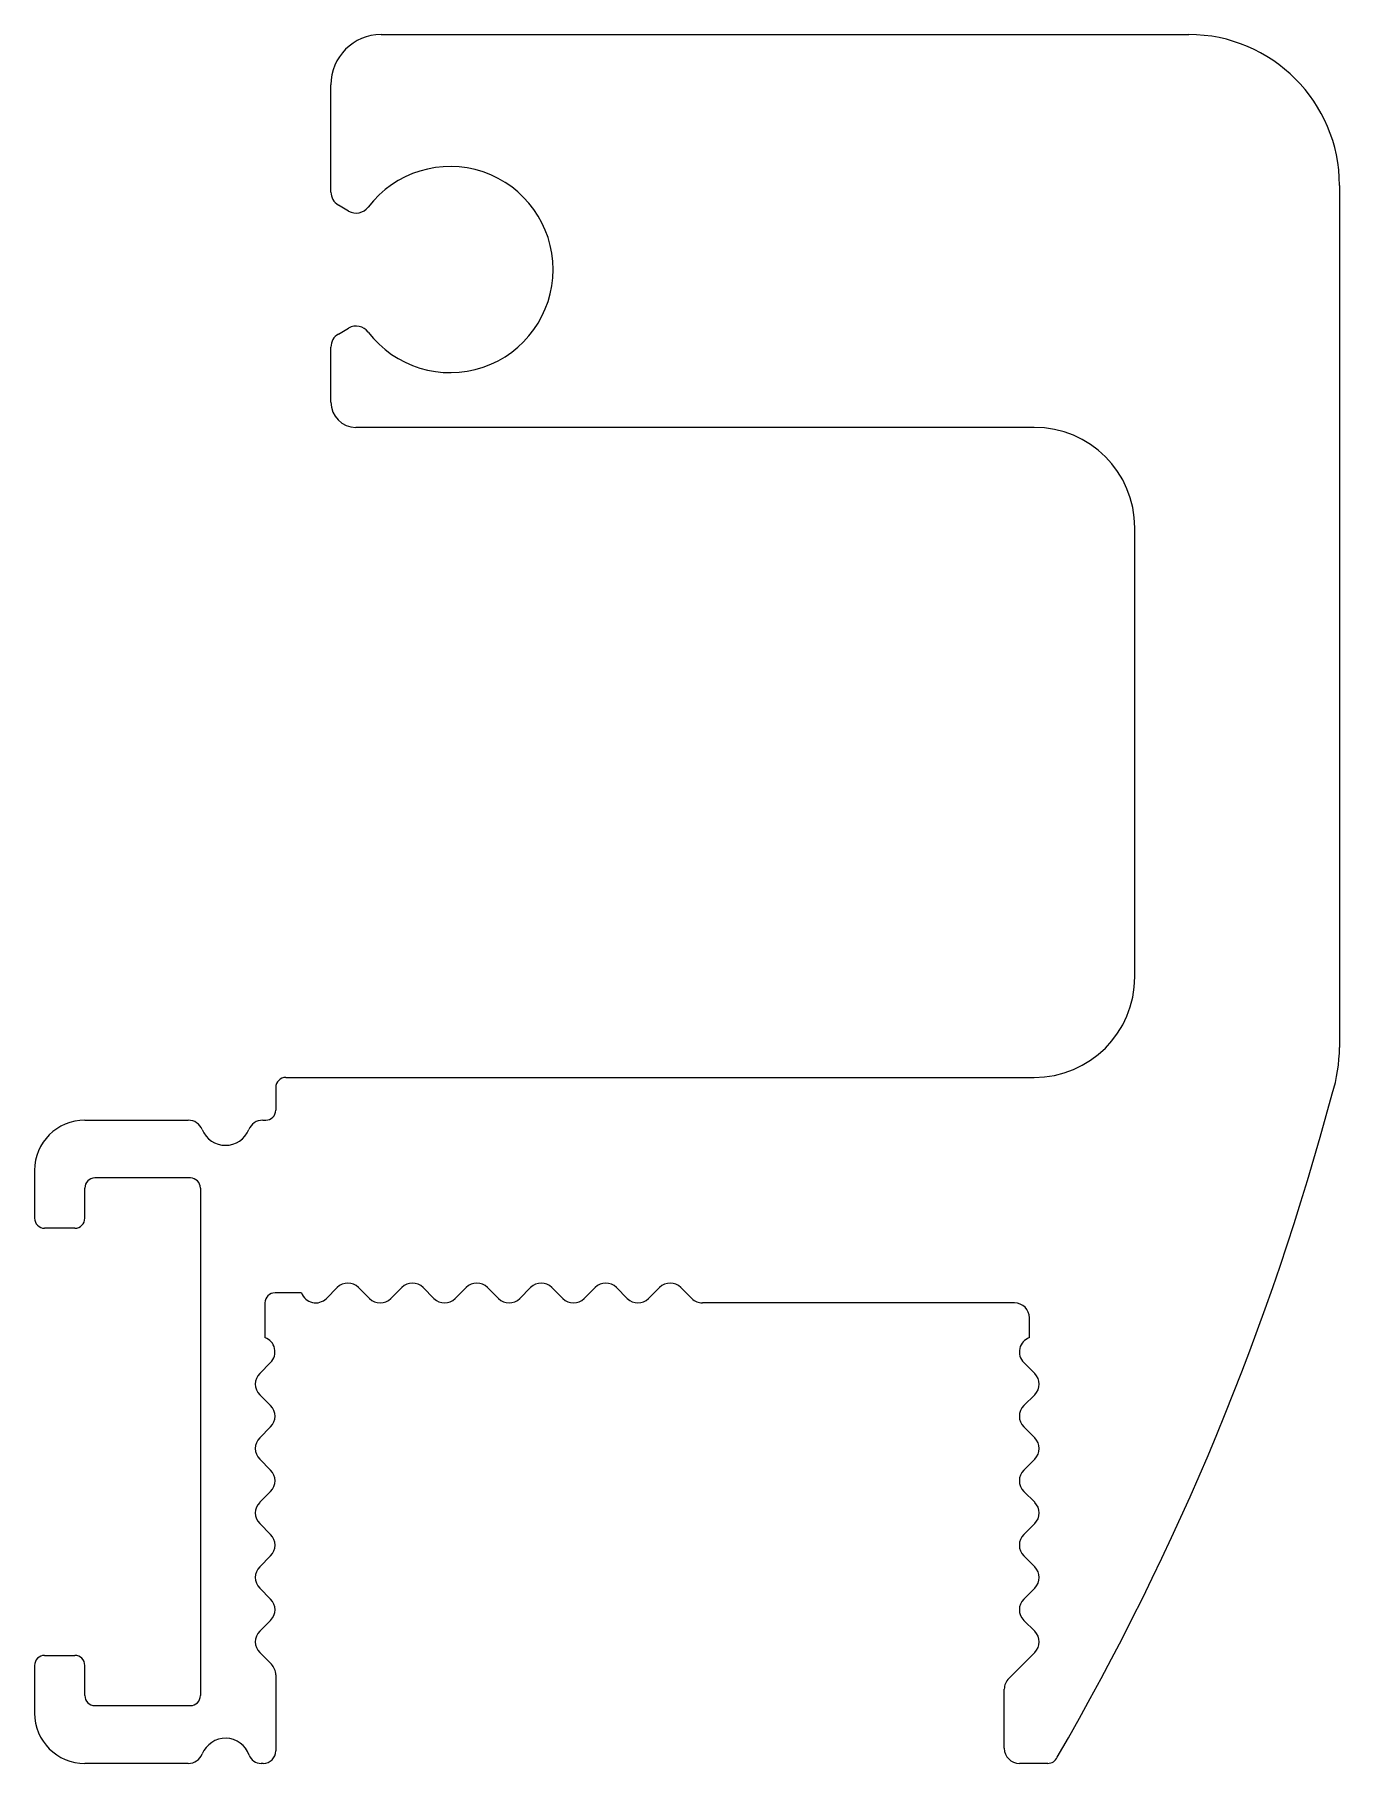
# Model space of a CAD drawing. Extents: x 723 to 749, y 583.8 to 618.2.
import ezdxf

# ---------------------------------------------------------------- set-up
doc = ezdxf.new("R2010")
doc.units = 0
doc.layers.get('0').update_dxf_attribs({"linetype": 'CONTINUOUS'})

msp = doc.modelspace()

# ---------------------------------------------------------------- linework, layer by layer
at = {"color": 0}
for p, q in [((729.92, 618.213), (745.993, 618.213)), ((728.92, 615.08), (728.92, 617.213)), ((748.993, 615.213), (748.993, 598.058)), ((729.274, 614.702), (729.07, 614.82)), ((729.07, 612.254), (729.274, 612.372)), ((728.92, 610.897), (728.92, 611.994)), ((742.92, 610.397), (729.42, 610.397)), ((744.92, 599.46), (744.92, 608.397)), ((727.823, 597.26), (727.823, 596.81)), ((728.023, 597.46), (742.92, 597.46)), ((724.023, 596.61), (726.081, 596.61)), ((727.564, 596.61), (727.623, 596.61)), ((723.023, 595.61), (723.023, 594.66)), ((724.023, 594.66), (724.023, 595.26)), ((726.123, 595.46), (724.223, 595.46)), ((726.323, 595.26), (726.323, 585.16)), ((723.823, 594.46), (723.223, 594.46)), ((728.335, 593.174), (727.808, 593.174)), ((729.048, 593.279), (728.83, 593.062)), ((729.689, 593.062), (729.472, 593.279)), ((730.33, 593.279), (730.113, 593.062)), ((730.972, 593.062), (730.755, 593.279)), ((731.613, 593.279), (731.396, 593.062)), ((732.255, 593.062), (732.037, 593.279)), ((732.896, 593.279), (732.679, 593.062)), ((733.537, 593.062), (733.32, 593.279)), ((734.179, 593.279), (733.962, 593.062)), ((734.82, 593.062), (734.603, 593.279)), ((735.461, 593.279), (735.244, 593.062)), ((736.103, 593.062), (735.886, 593.279)), ((727.608, 592.974), (727.608, 592.283)), ((742.523, 592.974), (736.315, 592.974)), ((742.823, 592.283), (742.823, 592.674)), ((727.72, 591.788), (727.503, 591.571)), ((742.928, 591.571), (742.711, 591.788)), ((727.503, 591.147), (727.72, 590.93)), ((742.711, 590.93), (742.928, 591.147)), ((727.72, 590.506), (727.503, 590.288)), ((742.928, 590.288), (742.711, 590.506)), ((727.503, 589.864), (727.72, 589.647)), ((742.711, 589.647), (742.928, 589.864)), ((727.72, 589.223), (727.503, 589.006)), ((742.928, 589.006), (742.711, 589.223)), ((727.503, 588.581), (727.72, 588.364)), ((742.711, 588.364), (742.928, 588.581)), ((727.72, 587.94), (727.503, 587.723)), ((742.928, 587.723), (742.711, 587.94)), ((727.503, 587.299), (727.72, 587.081)), ((742.711, 587.081), (742.928, 587.299)), ((727.72, 586.657), (727.503, 586.44)), ((742.928, 586.44), (742.711, 586.657)), ((723.223, 585.96), (723.823, 585.96)), ((727.503, 586.016), (727.735, 585.784)), ((742.411, 585.499), (742.928, 586.016)), ((723.023, 585.76), (723.023, 584.81)), ((724.023, 585.16), (724.023, 585.76)), ((727.823, 585.571), (727.823, 584.06)), ((742.323, 584.11), (742.323, 585.287)), ((724.223, 584.96), (726.123, 584.96)), ((726.081, 583.81), (724.023, 583.81)), ((727.573, 583.81), (727.53, 583.81)), ((743.189, 583.81), (742.623, 583.81))]:
    msp.add_line(p, q, dxfattribs=at)
for centre, radius, start, end in [((729.92, 617.213), 1, 90, 180), ((745.993, 615.213), 3, 0, 90), ((731.293, 613.537), 2.05, 217.3344, 142.6656), ((729.22, 615.08), 0.3, 180, 240.0002), ((729.424, 614.962), 0.3, 240.0002, 322.6656), ((729.424, 612.112), 0.3, 37.3344, 120.0001), ((729.22, 611.994), 0.3, 120.0001, 180), ((729.42, 610.897), 0.5, 180, 270), ((742.92, 608.397), 2, 0, 90), ((742.92, 599.46), 2, 270, 0), ((745.993, 598.058), 3, 342.1181, 0), ((728.023, 597.26), 0.2, 90, 180), ((696.93, 610.922), 53.716, 329.8383, 345.1295), ((724.023, 595.61), 1, 90, 180), ((726.081, 596.31), 0.3, 22.0244, 90), ((727.564, 596.31), 0.3, 90.0001, 157.9757), ((727.623, 596.81), 0.2, 270, 0), ((726.823, 596.61), 0.5, 202.0244, 337.9757), ((724.223, 595.26), 0.2, 90, 180), ((726.123, 595.26), 0.2, 0, 90), ((723.223, 594.66), 0.2, 180, 270), ((723.823, 594.66), 0.2, 270, 0), ((727.808, 592.974), 0.2, 90, 180), ((728.618, 593.274), 0.3, 199.4713, 315), ((729.26, 593.067), 0.3, 45, 135), ((730.542, 593.067), 0.3, 45, 135), ((731.825, 593.067), 0.3, 45, 135), ((733.108, 593.067), 0.3, 45, 135), ((734.391, 593.067), 0.3, 45, 135), ((735.674, 593.067), 0.3, 45, 135), ((729.901, 593.274), 0.3, 225, 315), ((731.184, 593.274), 0.3, 225, 315), ((732.467, 593.274), 0.3, 225, 315), ((733.749, 593.274), 0.3, 225, 315), ((735.032, 593.274), 0.3, 225, 315), ((736.315, 593.274), 0.3, 225, 270), ((742.523, 592.674), 0.3, 0, 90), ((727.508, 592), 0.3, 315, 70.5287), ((742.923, 592), 0.3, 109.4713, 225), ((727.715, 591.359), 0.3, 135, 225), ((742.716, 591.359), 0.3, 315, 45), ((727.508, 590.718), 0.3, 315, 45), ((742.923, 590.718), 0.3, 135, 225), ((727.715, 590.076), 0.3, 135, 225), ((742.716, 590.076), 0.3, 315, 45), ((727.508, 589.435), 0.3, 315, 45), ((742.923, 589.435), 0.3, 135, 225), ((727.715, 588.793), 0.3, 135, 225), ((742.716, 588.793), 0.3, 315, 45), ((727.508, 588.152), 0.3, 315, 45), ((742.923, 588.152), 0.3, 135, 225), ((727.715, 587.511), 0.3, 135, 225), ((742.716, 587.511), 0.3, 315, 45), ((727.508, 586.869), 0.3, 315, 45), ((742.923, 586.869), 0.3, 135, 225), ((727.715, 586.228), 0.3, 135, 225), ((742.716, 586.228), 0.3, 315, 45), ((723.223, 585.76), 0.2, 90, 180), ((723.823, 585.76), 0.2, 0, 90), ((727.523, 585.571), 0.3, 0, 45), ((742.623, 585.287), 0.3, 135, 180), ((724.223, 585.16), 0.2, 180, 270), ((726.123, 585.16), 0.2, 270, 0), ((724.023, 584.81), 1, 180, 270), ((726.823, 583.81), 0.5, 19.4713, 157.9757), ((726.081, 584.11), 0.3, 270, 337.9757), ((727.53, 584.06), 0.25, 199.4712, 270), ((727.573, 584.06), 0.25, 270, 0), ((742.623, 584.11), 0.3, 180, 270), ((743.189, 584.01), 0.2, 270, 337.4439)]:
    msp.add_arc(centre, radius, start, end, dxfattribs=at)

doc.saveas('drawing.dxf')
